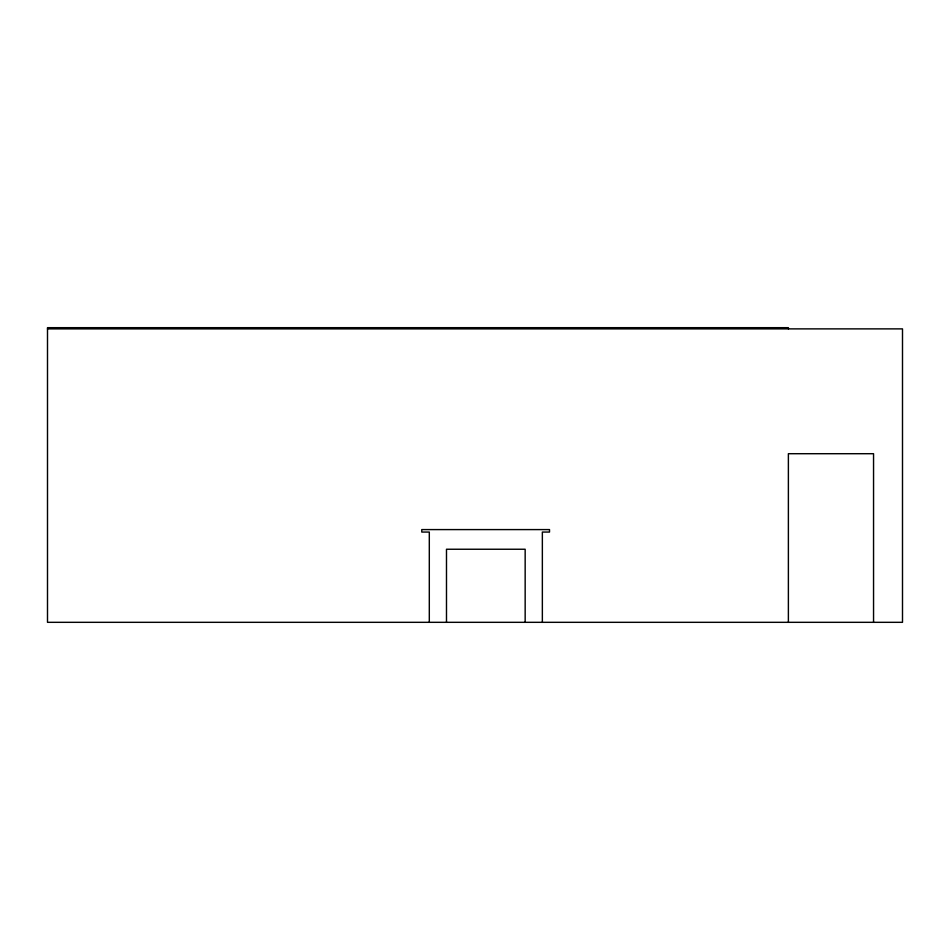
<?xml version="1.0" encoding="UTF-8"?>
<svg xmlns="http://www.w3.org/2000/svg" width="950" height="950" viewBox="0 0 950 950"><rect width="100%" height="100%" fill="white"/><g stroke="black" fill="none" stroke-linecap="round" stroke-linejoin="round"><path stroke-width="1.43" d="M47.5 328.878L902.5 328.878L902.5 622.321L47.5 622.321L47.5 327.679L788.381 327.679L788.381 328.878M873.549 622.321L873.549 453.708L788.381 453.708L788.381 622.321M542.355 622.321L542.355 532.059L549.516 532.059L549.516 529.589L421.776 529.589L421.776 532.059L429.305 532.059L429.305 622.321M525.16 622.321L525.16 549.242L446.488 549.242L446.488 622.321"/></g></svg>
